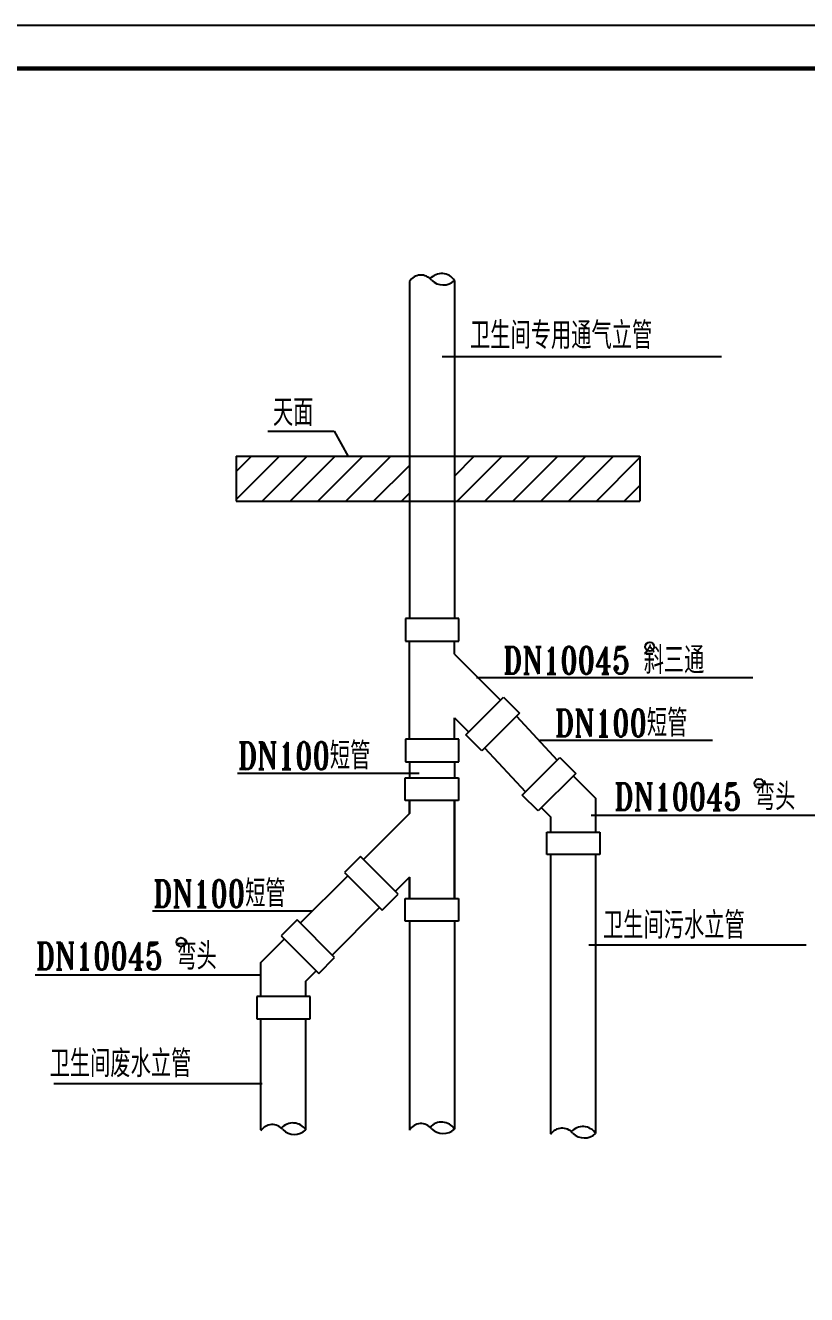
# Model space of a CAD drawing. Header units: inches. Extents: x 1616582 to 1832874, y -153958 to -93201.
# Drawn here: x 1639167 to 1653054, y -115746 to -93201 of the extents above; entities that cross this region are included whole.
import ezdxf

# ---------------------------------------------------------------- set-up
doc = ezdxf.new("R2010")
doc.units = ezdxf.units.IN
doc.header["$LTSCALE"] = 35
doc.header["$MEASUREMENT"] = 0
doc.layers.add('0P', color=7, linetype='Continuous')
doc.layers.add('图框', color=135, linetype='Continuous')
doc.styles.add('HZTXT0', font='romant', dxfattribs={"width": 0.75, "bigfont": 'HZTXT0'})

msp = doc.modelspace()

# ---------------------------------------------------------------- linework, layer by layer
at = {"color": 0}
for p, q in [((1642914.1183, -101622.17759), (1643682.05554, -100854.24035)), ((1642914.1183, -101127.20284), (1643187.08079, -100854.24035)), ((1643377.03029, -101654.24035), (1644177.03029, -100854.24035)), ((1643872.00504, -101654.24035), (1644672.00504, -100854.24035)), ((1644366.97978, -101654.24035), (1645166.97978, -100854.24035)), ((1644861.95453, -101654.24035), (1645661.95453, -100854.24035)), ((1646794.82, -101206.29911), (1647146.87877, -100854.24035)), ((1646841.85352, -101654.24035), (1647641.85352, -100854.24035)), ((1647336.82826, -101654.24035), (1648136.82826, -100854.24035)), ((1647831.80301, -101654.24035), (1648631.80301, -100854.24035)), ((1648326.77776, -101654.24035), (1649126.77776, -100854.24035)), ((1648821.7525, -101654.24035), (1649621.7525, -100854.24035)), ((1649316.72725, -101654.24035), (1650091.99733, -100878.97026)), ((1645356.92928, -101654.24035), (1645994.82, -101016.34962)), ((1649811.702, -101654.24035), (1650091.99733, -101373.94501)), ((1645851.90402, -101654.24035), (1645994.82, -101511.32436))]:
    msp.add_line(p, q, dxfattribs=at)
at = {"layer": '0P', "color": 2}
for p, q in [((1645994.82, -97749.64298), (1645994.82, -103736.51371)), ((1646794.82, -97732.481), (1646794.82, -103736.51371)), ((1646869.81131, -103736.51371), (1645925.34471, -103736.51371)), ((1645925.34471, -103736.51371), (1645925.34471, -104136.51371)), ((1646869.81131, -104136.51371), (1646869.81131, -103736.51371)), ((1645925.34471, -104136.51371), (1646869.81131, -104136.51371)), ((1645994.82, -105881.7077), (1645994.82, -104136.51371)), ((1646794.82, -104370.82008), (1646794.82, -104136.51371)), ((1646998.85396, -105802.48663), (1647666.6927, -105134.64789)), ((1647666.6927, -105134.64789), (1647949.53541, -105417.49061)), ((1646794.82, -105501.50546), (1647047.4807, -105753.85989)), ((1646794.82, -105881.7077), (1646794.82, -105501.50546)), ((1647949.53541, -105417.49061), (1647281.69667, -106085.32935)), ((1647896.18046, -105470.84555), (1648620.78094, -106252.04268)), ((1646869.81131, -105881.7077), (1645925.34471, -105881.7077)), ((1645925.34471, -105881.7077), (1645925.34471, -106281.7077)), ((1646869.81131, -106281.7077), (1646869.81131, -105881.7077)), ((1647281.69667, -106085.32935), (1646998.85396, -105802.48663)), ((1647330.49493, -106036.53108), (1648055.09541, -106817.7282)), ((1645925.34471, -106281.7077), (1646869.81131, -106281.7077)), ((1645994.82, -106288.98095), (1645994.82, -106567.6181)), ((1646794.82, -106271.81898), (1646794.82, -106567.6181)), ((1648000.42723, -106872.39638), (1648668.26597, -106204.55765)), ((1648668.26597, -106204.55765), (1648951.10868, -106487.40036)), ((1645919.8287, -106567.6181), (1646864.2953, -106567.6181)), ((1645919.8287, -106967.6181), (1645919.8287, -106567.6181)), ((1646864.2953, -106567.6181), (1646864.2953, -106967.6181)), ((1648951.10868, -106487.40036), (1648283.26995, -107155.2391)), ((1648906.09509, -106532.41396), (1649304.06761, -106929.90409)), ((1646864.2953, -106967.6181), (1645919.8287, -106967.6181)), ((1645994.82, -107201.92447), (1645994.82, -106967.6181)), ((1645994.82, -106967.6181), (1645994.82, -107201.92447)), ((1646794.82, -108712.81208), (1646794.82, -106967.6181)), ((1646794.82, -106967.6181), (1646794.82, -108712.81208)), ((1648283.26995, -107155.2391), (1648000.42723, -106872.39638)), ((1649304.06761, -106929.90409), (1649304.06761, -107529.16872)), ((1648340.40956, -107098.09949), (1648504.06761, -107261.55916)), ((1648504.06761, -107261.55916), (1648504.06761, -107529.16872)), ((1648434.59231, -107529.16872), (1649379.05891, -107529.16872)), ((1648434.59231, -107929.16872), (1648434.59231, -107529.16872)), ((1649379.05891, -107529.16872), (1649379.05891, -107929.16872)), ((1645122.94731, -107965.75228), (1644840.1046, -108248.59499)), ((1645790.78605, -108633.59102), (1645122.94731, -107965.75228)), ((1649379.05891, -107929.16872), (1648434.59231, -107929.16872)), ((1648504.06761, -107929.16872), (1648504.06761, -112884.93384)), ((1649304.06761, -107929.16872), (1649304.06761, -112884.93384)), ((1644053.1259, -109148.4869), (1644897.07269, -108305.56308)), ((1644840.1046, -108248.59499), (1645507.94334, -108916.43373)), ((1644840.1046, -108248.59499), (1645507.94334, -108916.43373)), ((1645994.82, -108332.60984), (1645742.15931, -108584.96428)), ((1645994.82, -108712.81208), (1645994.82, -108332.60984)), ((1645994.82, -108332.60984), (1645994.82, -108712.81208)), ((1645507.94334, -108916.43373), (1645790.78605, -108633.59102)), ((1644618.81143, -109714.17243), (1645462.75822, -108871.24861)), ((1645919.8287, -108712.81208), (1646864.2953, -108712.81208)), ((1645919.8287, -109112.81208), (1645919.8287, -108712.81208)), ((1646864.2953, -108712.81208), (1646864.2953, -109112.81208)), ((1643995.98326, -109091.34426), (1643713.14054, -109374.18697)), ((1644663.82199, -109759.183), (1643995.98326, -109091.34426)), ((1646864.2953, -109112.81208), (1645919.8287, -109112.81208)), ((1645994.82, -109112.81208), (1645994.82, -112822.49705)), ((1646794.82, -109112.81208), (1646794.82, -112804.56017)), ((1643351.76419, -109848.99848), (1643770.11167, -109431.15809)), ((1643713.14054, -109374.18697), (1644380.97928, -110042.02571)), ((1644380.97928, -110042.02571), (1644663.82199, -109759.183)), ((1643351.76419, -110450.03641), (1643351.76419, -109848.99848)), ((1644151.76419, -110180.65356), (1644335.79719, -109996.84362)), ((1644151.76419, -110450.03641), (1644151.76419, -110180.65356)), ((1643283.42505, -110450.03641), (1643283.42505, -110850.03641)), ((1644227.89165, -110450.03641), (1643283.42505, -110450.03641)), ((1644227.89165, -110850.03641), (1644227.89165, -110450.03641)), ((1643283.42505, -110850.03641), (1644227.89165, -110850.03641)), ((1643351.76419, -112820.99758), (1643351.76419, -110850.03641)), ((1644151.76419, -112820.99758), (1644151.76419, -110850.03641))]:
    msp.add_line(p, q, dxfattribs=at)
at = {"layer": '0P'}
for p, q in [((1646578.64718, -99080.7369), (1651539.86604, -99080.7369)), ((1643475.49627, -100410.67951), (1644655.01682, -100410.67951)), ((1644655.01682, -100410.67951), (1644904.68375, -100859.53512)), ((1642914.1183, -100854.24035), (1650091.99733, -100854.24035)), ((1642914.1183, -100854.24035), (1642914.1183, -101654.24035)), ((1650091.99733, -100854.24035), (1650091.99733, -101654.24035)), ((1642914.1183, -101654.24035), (1650091.99733, -101654.24035)), ((1646794.82, -104370.82008), (1647613.16623, -105188.17437)), ((1647187.36501, -104785.41037), (1652098.51161, -104785.41037)), ((1648309.61359, -105900.11776), (1651382.08975, -105900.11776)), ((1642940.03827, -106482.04111), (1646169.76515, -106482.04111)), ((1645994.82, -107201.92447), (1645176.47378, -108019.27875)), ((1649225.32156, -107230.76009), (1653550.51846, -107230.76009)), ((1641427.7944, -108929.44561), (1644269.92666, -108929.44561)), ((1649184.58679, -109535.39306), (1653045.75444, -109535.39306)), ((1639341.74239, -110068.56874), (1643351.76419, -110068.56874)), ((1639671.49253, -111997.6949), (1643378.62296, -111997.6949))]:
    msp.add_line(p, q, dxfattribs=at)
for centre in [(1650266.5771, -104238.58402), (1652205.97862, -106661.75426), (1641932.80644, -109485.66154)]:
    msp.add_circle(centre, 80, dxfattribs=at)
at = {"layer": '0P', "color": 2}
for centre, radius, start, end in [((1646565.64502, -97883.10761), 274.24359, 33.315153832, 138.548134885), ((1646198.2108, -97875.92724), 239.40662, 38.333680496, 148.164074729), ((1646593.06624, -97514.81606), 296.78715, 225.758949592, 312.827454847), ((1643555.15498, -112964.44382), 239.40662, 38.333680496, 148.164074729), ((1643922.58921, -112971.62419), 274.24359, 33.315153832, 138.548134885), ((1646198.45815, -112948.38206), 239.40662, 38.333680496, 148.276474754), ((1646565.89237, -112955.56244), 274.24359, 33.409123107, 138.548134885), ((1643950.01042, -112603.33264), 296.78715, 225.758949592, 312.827454847), ((1646593.31358, -112587.27089), 296.78715, 225.758949592, 312.827454847), ((1648707.4584, -113028.38007), 239.40662, 38.333680496, 148.164074729), ((1649074.89262, -113035.56045), 274.24359, 33.315153832, 138.548134885), ((1649102.31384, -112667.2689), 296.78715, 225.758949592, 312.827454847)]:
    msp.add_arc(centre, radius, start, end, dxfattribs=at)
at = {"layer": '图框', "ltscale": 6}
msp.add_lwpolyline([(1616581.79582, -138606.15585), (1680867.83582, -138606.15585), (1680867.83582, -93200.79585), (1616581.79582, -93200.79585)], close=True, dxfattribs=at)
msp.add_lwpolyline([(1618492.79582, -137841.75585, 76.44, 76.44, 0), (1680103.43582, -137841.75585, 76.44, 76.44, 0), (1680103.43582, -93965.19585, 76.44, 76.44, 0), (1618492.79582, -93965.19585, 76.44, 76.44, 0)], format="xyseb", close=True, dxfattribs=at)

# ---------------------------------------------------------------- texts
at = {"layer": '0P', "style": 'HZTXT0', "width": 0.75}
for s, p in [('卫生间专用通气立管', (1647070, -98949.09375)), ('天面', (1643568.375, -100317.22656)), ('DN10045 斜三通', (1647656.625, -104718.91406)), ('DN100短管', (1648579.375, -105833.61719)), ('DN100短管', (1642944.625, -106415.54688)), ('DN10045 弯头', (1649634.625, -107141.91406)), ('DN100短管', (1641438.375, -108862.94531)), (' 卫生间污水立管', (1649186.75, -109426.24219)), ('DN10045 弯头', (1639352.625, -109973.65625)), (' 卫生间废水立管', (1639350.75, -111883.65625))]:
    msp.add_text(s, height=480, dxfattribs=at).set_placement(p)

doc.saveas('drawing.dxf')
